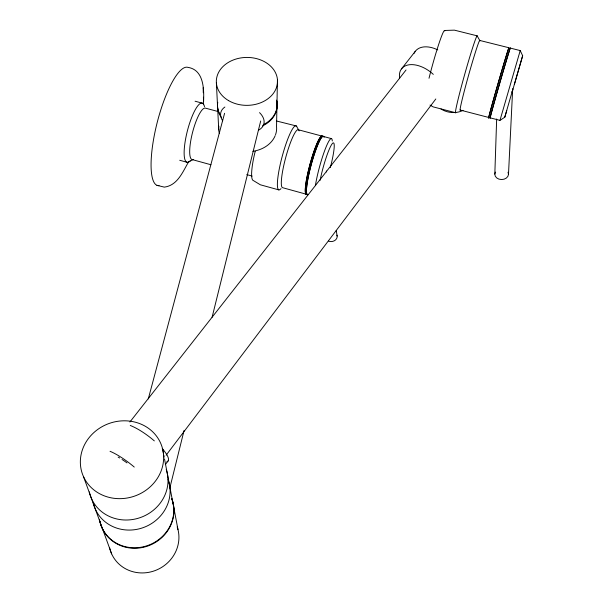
<?xml version="1.0" encoding="UTF-8"?>
<svg xmlns="http://www.w3.org/2000/svg" width="603" height="603" viewBox="0 0 603 603"><rect width="100%" height="100%" fill="white"/><g stroke="black" fill="none" stroke-linecap="round" stroke-linejoin="round"><path stroke-width="0.9" d="M277.44 79.445L276.543 126.6A28.967 23.238 -0.5 0 1 275.533 134.74M203.415 104.711C204.116 91.814 204.99 69.971 187.842 67.348A60.993 15.927 -75.7 0 0 156.629 124.776A60.993 15.927 -75.7 0 0 159.011 185.641M494.822 174.101L496.661 118.979M508.495 174.275L512.625 90.013M520.14 50.976L520.223 50.577L510.289 48.089M169.85 487.902L184.088 430.399M212.113 317.223L260.7 120.984M506.739 110.583L504.779 117.216L499.962 120.381L520.223 50.577L522.658 55.732L514.321 84.601M148.293 398.9L224.587 113.289M512.949 88.927L504.779 117.216M512.128 92.123L522.658 55.732M188.483 162.071C182.626 172.059 177.508 185.453 164.302 187.126L156.961 185.317M165.32 464.619L168.101 460.933M166.127 455.197L435.811 98.975M129.894 422.01L406.038 69.993M401.47 68.893L415.339 51.278M188.498 162.056L193.405 159.396M444.419 30.474L454.398 30.15L477.146 35.833L479.747 40.446L508.879 47.735A36.391 0.505 -73.9 0 0 497.648 85.023A36.391 0.505 -73.9 0 0 488.875 117.495L460.059 110.017M276.43 120.977L296.284 125.952M499.993 120.381L490.164 117.841A36.399 0.46 -73.9 0 1 501.055 78.533A36.399 0.46 -73.9 0 1 510.266 48.504M455.453 112.678L433.06 106.852L430.007 105.065M195.086 101.221L202.54 103.219M331.59 138.66L323.457 136.482A30.127 4.213 -74.8 0 0 311.472 163.722A30.127 4.213 -74.8 0 0 307.462 194.543M218.294 111.585L205.668 108.201A26.577 6.354 -75.5 0 0 192.764 131.597A26.577 6.354 -75.5 0 0 192.086 159.561L210.914 164.74M246.778 174.606L252.152 176.084M179.724 160.27L186.96 162.26M278.842 189.892L260.345 184.789L253.381 180.568A30.813 5.729 -75.1 0 1 255.235 151.27M299.118 130.859L297.053 127.15A33.157 5.427 -75 0 0 281.835 157.79A33.157 5.427 -75 0 0 280.983 188.626M83.508 476.664L111.638 553.863M162.576 448.798A42.059 38.486 -20.2 0 1 109.829 497.558A42.059 38.486 -20.2 0 1 93.578 432.848A42.059 38.486 -20.2 0 1 162.576 448.798L163.458 453.403M163.805 455.25L164.159 457.089M164.506 458.928L177.983 529.555M336.24 230.467L337.137 236.044M216.371 82.747L218.746 129.818M203.151 87.759L203.294 92.756M203.415 97.189L203.535 101.161M190.254 160.752A30.549 7.417 -75.6 0 1 187.601 130.044A30.549 7.417 -75.6 0 1 204.523 106.723M488.799 117.751A36.662 0.505 -73.9 0 1 498.636 81.556A36.662 0.505 -73.9 0 1 508.94 47.886M490.179 118.105A36.67 0.467 -73.9 0 1 500.075 81.925A36.67 0.467 -73.9 0 1 510.342 48.24M306.256 194.445A30.346 4.274 -74.8 0 1 310.259 163.383A30.346 4.274 -74.8 0 1 322.364 135.961M308.352 194.407A30.354 4.251 -74.8 0 1 311.442 163.692A30.354 4.251 -74.8 0 1 324.082 137.318M320.118 180.327A26.57 3.467 -74.7 0 1 332.223 143.718A26.57 3.467 -74.7 0 1 330.316 167.589M315.384 185.679A30.158 4.01 -74.7 0 1 324.942 149.891A30.158 4.01 -74.7 0 1 332.283 140.974M168.033 479.483A39.285 36.421 -22.8 0 1 141.366 528.236A39.285 36.421 -22.8 0 1 93.141 502.465M118.165 457.104A24.829 5.947 37.5 0 1 119.696 458.001M122.047 459.478A24.829 5.947 37.5 0 1 126.984 462.9M429.012 78.269A37.167 2.457 -74.6 0 1 444.78 31.002M455.77 112.723A40.024 1.613 -74.3 0 1 465.124 72.865A40.024 1.613 -74.3 0 1 477.327 36.361M460.315 110.078A36.255 1.357 -74.3 0 1 468.938 74.003A36.255 1.357 -74.3 0 1 479.89 40.898M512.512 88.92A7.507 5.6 -2.2 0 1 512 92.161M508.028 172.224A6.837 5.344 -0.9 0 1 501.5 179.551A6.837 5.344 -0.9 0 1 495.41 172.066M326.555 171.003A6.226 4.892 -10.5 0 1 326.313 171.968M336.911 235.155A5.759 4.696 -10 0 1 335.08 240.288A5.759 4.696 -10 0 1 328.733 241.17M276.596 100.905A29.856 23.668 -0.4 0 1 262.403 125.967M221.301 117.284A29.856 23.668 -0.4 0 1 217.758 102.299M276.611 100.106A29.886 23.683 -0.4 0 1 263.255 124.768M220.359 115.113A29.886 23.683 -0.4 0 1 217.577 102.42M171.629 498.417A37.801 35.306 -24.7 0 1 146.823 546.348A37.801 35.306 -24.7 0 1 99.947 521.527M171.832 498.689A37.846 35.336 -24.7 0 1 145.361 546.265A37.846 35.336 -24.7 0 1 99.435 519.296M463.074 110.334A18.52 14.412 9.2 0 1 440.989 108.962M414.171 53.26A24.655 15.55 38 0 1 437.763 49.898M399.668 78.164A24.889 15.271 37.9 0 1 409.543 64.725A24.889 15.271 37.9 0 1 433.301 74.373M110.032 451.293A29.924 7.168 37.5 0 1 134.25 467.061M130.248 425.469A29.592 7.824 37.5 0 1 154.323 440.891M162.245 448.617A29.592 7.824 37.5 0 1 166.797 461.853M259.539 112.625A22.266 13.492 15.3 0 1 258.793 130.022M222.673 120.796A22.266 13.492 15.3 0 1 224.874 107.032M275.202 135.615A28.967 23.238 -0.5 0 1 252.861 151.323M219.349 133.444A28.967 23.238 -0.5 0 1 218.851 126.17M177.184 526.864A35.502 33.459 -28.1 0 1 152.951 571.312A35.502 33.459 -28.1 0 1 109.558 547.592M166.232 469.36A40.175 37.092 -21.9 0 1 138.117 518.286A40.175 37.092 -21.9 0 1 89.297 491.89M322.304 136.172L298.432 129.788A30.029 4.839 -74.9 0 0 285.92 156.788A30.029 4.839 -74.9 0 0 282.619 187.699L306.316 194.226A30.12 4.244 -74.8 0 1 310.289 163.398A30.12 4.244 -74.8 0 1 322.304 136.172M228.605 100.633A30.602 23.962 -0.4 0 0 277.32 84.141A30.602 23.962 -0.4 0 0 234.869 59.403A30.602 23.962 -0.4 0 0 228.605 100.633"/></g></svg>
